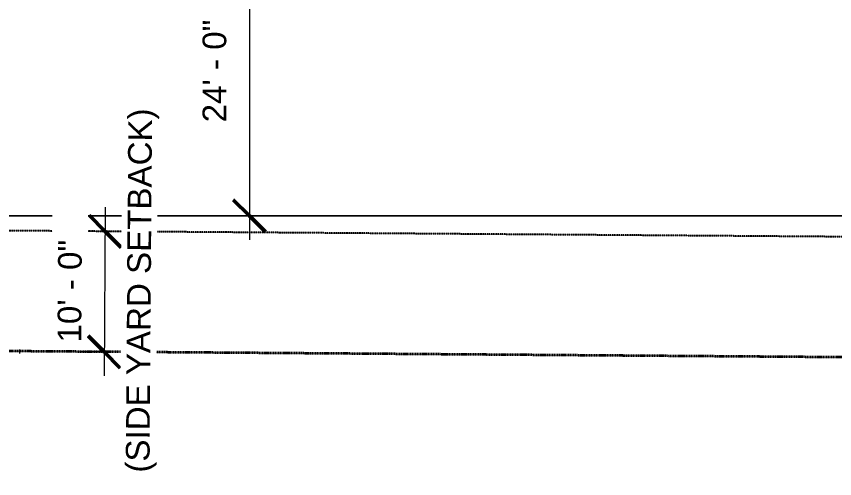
# Model space of a CAD drawing. Header units: inches. Extents: x 20008 to 27263, y -26025 to -19005.
# Drawn here: x 22055 to 22870, y -23653 to -23192 of the extents above; entities that cross this region are included whole.
import ezdxf

# ---------------------------------------------------------------- set-up
doc = ezdxf.new("R2010")
doc.units = ezdxf.units.IN
doc.header["$MEASUREMENT"] = 0
doc.linetypes.add('Center 1_4_', pattern=[0.53125, 0.25, -0.09375, 0.09375, -0.09375])
doc.linetypes.add('Hidden', pattern=[0.28125, 0.1875, -0.09375])
for name, color, linetype, lineweight in [('A-ANNO-DIMS', 211, 'Continuous', 9), ('A-ANNO-DIMS-256', 211, 'Continuous', 9), ('A-DETL', 90, 'Continuous', 9), ('A-PROP-SBCK', 71, 'Hidden', 25), ('C-TOPO', 7, 'Continuous', 9), ('EOP-PR', 4, 'Continuous', 13), ('PROP', 3, 'Center 1_4_', 35)]:
    doc.layers.add(name, color=color, linetype=linetype, lineweight=lineweight)
doc.styles.add('Arial_2', font='arial.ttf', dxfattribs={"height": 23.60479})
doc.dimstyles.new('Linear_-_3_32__Arial_1', dxfattribs={"dimscale": 12, "dimtxt": 24, "dimasz": 2.666667, "dimexe": 2, "dimexo": 1.333333, "dimgap": 1.333333, "dimtad": 1, "dimdec": 4, "dimrnd": 0.0625, "dimzin": 1, "dimdsep": 46, "dimlunit": 4, "dimtxsty": 'Arial_2', "dimblk1": 'OBLIQUE', "dimblk2": 'OBLIQUE', "dimsah": 1, "dimcen": 0.09, "dimdle": 2, "dimazin": 0, "dimtfac": 1, "dimtdec": 4, "dimtix": 1, "dimtmove": 0, "dimatfit": 3, "dimfxl": 1, "dimtvp": 1, "dimtfill": 1, "dimfrac": 2, "dimtolj": 1, "dimtzin": 0, "dimarcsym": 2})

# ---------------------------------------------------------------- blocks, each defined once
blk = doc.blocks.new('DIMBLOCK52-Site Plan - Phase 1')
at = {"layer": 'A-ANNO-DIMS-256', "transparency": 16777216}
for p, q in [((22143.52, -23382.67), (22142.29, -23550.66)), ((22149.97, -23406.72), (22119.34, -23406.49)), ((22143.34, -23406.67), (22149.97, -23406.72)), ((22149.09, -23526.71), (22118.46, -23526.49)), ((22142.46, -23526.66), (22149.09, -23526.71))]:
    blk.add_line(p, q, dxfattribs=at)
at = {"layer": 'A-ANNO-DIMS-256', "lineweight": 50, "transparency": 16777216}
for p, q in [((22143.34, -23406.67), (22127.46, -23390.55)), ((22143.34, -23406.67), (22159.23, -23422.78)), ((22142.46, -23526.66), (22126.58, -23510.55)), ((22142.46, -23526.66), (22158.35, -23542.78))]:
    blk.add_line(p, q, dxfattribs=at)
at = {"layer": 'A-ANNO-DIMS-256', "color": 0, "transparency": 16777216, "attachment_point": 1, "rotation": 89.58033, "line_spacing_factor": 0.938532, "style": 'Arial_2', "bg_fill": 3, "box_fill_scale": 1.25, "bg_fill_color": 0, "bg_fill_transparency": 0}
for s, insert, char_height, width in [('(SIDE YARD SETBACK)', (22163.89, -23646.82), 23.6048, 432), ('10\' - 0"', (22095.91, -23517.28), 23.605, 122.2892)]:
    blk.add_mtext(s, dxfattribs=dict(at, insert=insert, char_height=char_height, width=width))
blk = doc.blocks.new('_Oblique')
at = {"color": 0, "linetype": 'ByBlock', "lineweight": -2}
blk.add_line((-0.5, -0.5), (0.5, 0.5), dxfattribs=at)
blk = doc.blocks.new('DIMBLOCK83-Site Plan - Phase 1')
at = {"layer": 'A-ANNO-DIMS-256', "lineweight": 50, "transparency": 16777216}
for p, q in [((21773.57, -22798.8), (21757.57, -22782.8)), ((21773.57, -22798.8), (21789.57, -22814.8)), ((21773.57, -23526.05), (21757.57, -23510.05)), ((21773.57, -23526.05), (21789.57, -23542.05))]:
    blk.add_line(p, q, dxfattribs=at)
at = {"layer": 'A-ANNO-DIMS-256', "transparency": 16777216}
for p, q in [((22042.14, -22798.8), (21749.57, -22798.8)), ((21773.57, -23550.05), (21773.57, -22798.8)), ((21773.57, -22798.8), (22042.14, -22798.8)), ((22042.14, -23526.05), (21749.57, -23526.05)), ((21773.57, -23526.05), (22042.14, -23526.05))]:
    blk.add_line(p, q, dxfattribs=at)
at = {"layer": 'A-ANNO-DIMS-256', "color": 0, "transparency": 16777216, "insert": (21726.95, -23240.7), "char_height": 23.6048, "width": 187.8646, "attachment_point": 1, "rotation": 90, "line_spacing_factor": 0.938532, "style": 'Arial_2', "bg_fill": 3, "box_fill_scale": 1.25, "bg_fill_color": 0, "bg_fill_transparency": 0}
blk.add_mtext('60\' - 7 1/4"', dxfattribs=at)
blk = doc.blocks.new('DIMBLOCK110-Site Plan - Phase 1')
at = {"layer": 'A-ANNO-DIMS-256', "lineweight": 50, "transparency": 16777216}
for p, q in [((22287.01, -23103.09), (22271.01, -23087.09)), ((22287.01, -23103.09), (22303.01, -23119.09)), ((22287.01, -23391.09), (22271.01, -23375.09)), ((22287.01, -23391.09), (22303.01, -23407.09))]:
    blk.add_line(p, q, dxfattribs=at)
at = {"layer": 'A-ANNO-DIMS-256', "transparency": 16777216}
for p, q in [((22293.64, -23103.09), (22263.01, -23103.09)), ((22287.01, -23103.09), (22287.01, -23415.09)), ((22287.01, -23103.09), (22293.64, -23103.09)), ((22293.64, -23391.09), (22263.01, -23391.09)), ((22287.01, -23391.09), (22293.64, -23391.09))]:
    blk.add_line(p, q, dxfattribs=at)
at = {"layer": 'A-ANNO-DIMS-256', "color": 0, "transparency": 16777216, "insert": (22240.39, -23298.04), "char_height": 23.605, "width": 122.2892, "attachment_point": 1, "rotation": 90, "line_spacing_factor": 0.938532, "style": 'Arial_2', "bg_fill": 3, "box_fill_scale": 1.25, "bg_fill_color": 0, "bg_fill_transparency": 0}
blk.add_mtext('24\' - 0"', dxfattribs=at)

msp = doc.modelspace()

# ---------------------------------------------------------------- linework, layer by layer
at = {"layer": 'A-DETL'}
msp.add_line((22058.140225, -23524.17781), (22058.140225, -23528.17781), dxfattribs=at)
at = {"layer": 'A-PROP-SBCK'}
msp.add_line((23472.145187, -23416.400504), (21404.235225, -23401.253705), dxfattribs=at)
at = {"layer": 'C-TOPO'}
for p, q in [((23326.511719, -23391.084961), (20912.235352, -23391.084961)), ((20912.235352, -23391.084961), (23326.511719, -23391.084961))]:
    msp.add_line(p, q, dxfattribs=at)
at = {"layer": 'EOP-PR'}
msp.add_line((23326.51184, -23391.085554), (20912.235225, -23391.085554), dxfattribs=at)
at = {"layer": 'PROP'}
msp.add_line((23352.161473, -23535.52488), (20984.235225, -23518.180554), dxfattribs=at)

# ---------------------------------------------------------------- next in the draw order: dimensions: what is measured, and where the dimension line sits
at = {"layer": 'A-ANNO-DIMS'}
for base, p1, p2, override, picture, middle in [((21773.567657, -22798.80281), (22058.140225, -23526.046575), (22058.140225, -22798.80281), {"dimpost": '<>', "dimfxl": 727.243765}, 'DIMBLOCK83-Site Plan - Phase 1', (21745.362724, -23162.424693)), ((22287.010689, -23391.085554), (22309.638106, -23103.085554), (22309.638106, -23391.085554), {"dimpost": '<>', "dimfxl": 288}, 'DIMBLOCK110-Site Plan - Phase 1', (22258.958721, -23247.085554))]:
    dim = msp.add_linear_dim(base=base, p1=p1, p2=p2, angle=90, dimstyle='Linear_-_3_32__Arial_1', override=override, dxfattribs=at)
    dim.commit()
    dim.dimension.update_dxf_attribs({"geometry": picture, "text_midpoint": middle})
dim = msp.add_linear_dim(base=(22142.46393, -23526.66422), p1=(22165.969679, -23406.833174), p2=(22165.09074, -23526.829955), angle=89.580333673, text='<>\\X(SIDE YARD SETBACK)', dimstyle='Linear_-_3_32__Arial_1', override={"dimpost": '<>', "dimfxl": 120}, dxfattribs=at)
dim.commit()
dim.dimension.update_dxf_attribs({"geometry": 'DIMBLOCK52-Site Plan - Phase 1', "text_midpoint": (22142.903399, -23466.66583)})

doc.saveas('drawing.dxf')
